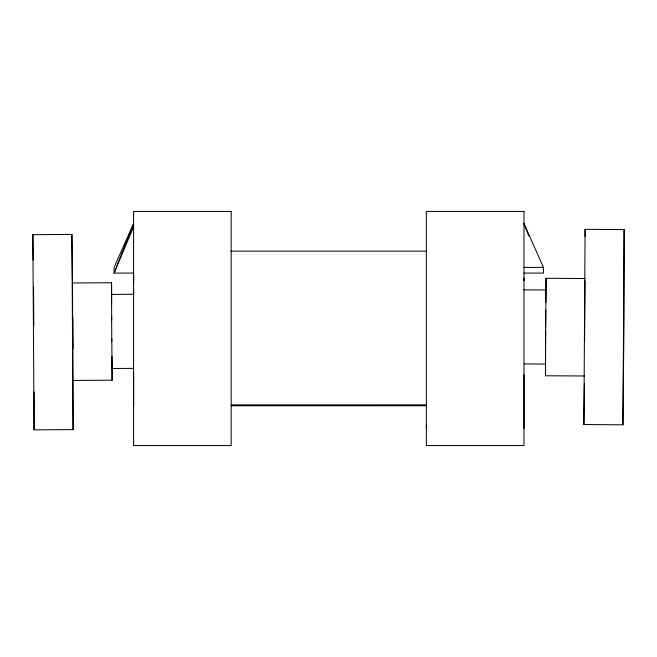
<?xml version="1.0" encoding="UTF-8"?>
<svg xmlns="http://www.w3.org/2000/svg" width="657" height="657" viewBox="0 0 657 657"><rect width="100%" height="100%" fill="white"/><g stroke="black" fill="none" stroke-linecap="round" stroke-linejoin="round"><path stroke-width="0.99" d="M111.682 295.116L111.534 282.74L72.5 282.978L73.108 429.621L34.074 429.859L34.082 391.966M112.076 365.308L112.133 380.198L73.091 380.444M133.593 384.435L133.593 405.763L133.593 404.605M133.593 378.867L133.593 373.373M133.593 294.237L133.593 289.466M133.593 283.627L133.593 274.355M426.368 428.356L426.368 424.98M523.966 428.307L523.966 374.827M523.966 280.761L523.966 278.067M133.593 376.239L133.593 383.918M545.524 354.558L545.524 364.06L524.327 363.929M546.057 289.885L546.049 278.289L585.083 278.535M545.491 353.565L546.049 278.289M545.639 330.841L545.458 375.755L584.492 375.993M583.876 424.537L585.1 229.359L624.134 229.605L623.961 324.993L622.918 424.824L583.876 424.537L584.402 383.852M584.59 341.344L585.042 280.843M622.918 424.824L624.134 229.605M545.663 327.005L545.778 310.161M545.844 302.187L545.975 289.983L523.769 289.852M545.606 363.378L545.458 375.755M111.534 282.74L111.674 320.033M133.256 368.372L112.06 368.503L112.133 365.768M133.593 226.772L114.072 273.082L133.593 273.082M133.814 294.295L111.608 294.435L111.6 303.928M34.074 429.859L32.85 234.639L71.884 234.434L72.516 283.257M230.927 251.138L426.623 251.138M523.966 267.399L543.479 267.399L543.479 273.082L523.966 273.082M231.182 404.86L426.368 404.843L426.368 405.763L231.182 405.788M543.479 267.399L523.966 223.577L528.844 235.953M112.06 368.503L111.92 356.308M112.133 380.198L111.797 339.209M32.85 234.639L33.178 260.09M33.515 286.452L33.836 325.683M72.82 317.528L73.009 348.67M111.624 316.428L111.78 341.648M71.884 234.434L73.108 429.621M585.1 229.359L585.1 236.528M133.585 278.092L133.593 282.173M133.593 223.577L114.072 273.082L114.072 267.399L133.593 223.577M231.182 211.431L133.593 211.431L133.593 445.569L231.182 445.569L231.182 211.431M523.966 211.431L426.368 211.431L426.368 445.569L523.966 445.569L523.966 211.431"/></g></svg>
